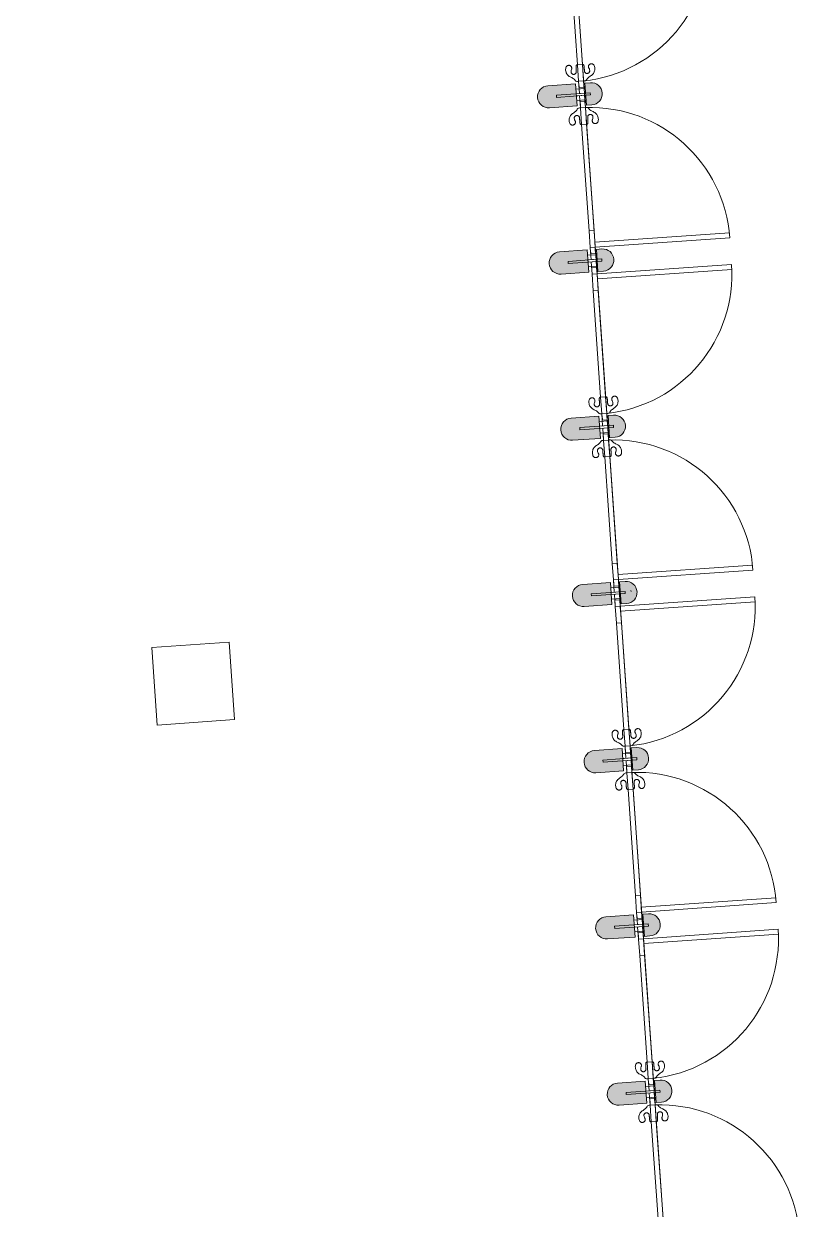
# Model space of a CAD drawing. Header units: millimetres. Extents: x 306 to 836129804, y -168137 to 818603917.
# Drawn here: x 833884021 to 833891017, y 817992983 to 818003655 of the extents above; entities that cross this region are included whole.
import ezdxf

# ---------------------------------------------------------------- set-up
doc = ezdxf.new("R2010")
doc.units = ezdxf.units.MM
doc.header["$LTSCALE"] = 3
for name, color, linetype, lineweight in [('A-214-M_CURT_WALL', 251, 'Continuous', 13), ('A-325-M_DOOR', 251, 'Continuous', 13), ('A-810-M_ROOMS', 251, 'Continuous', 13), ('S-280-M_COLUMN', 253, 'Continuous', 9), ('Z-060-M_DETAIL', 253, 'Continuous', 5), ('Z-060-M_LINE_MEDIUM', 253, 'Continuous', 9)]:
    doc.layers.add(name, color=color, linetype=linetype, lineweight=lineweight)
doc.layers.add('UAJ-00XREF', color=7, linetype='Continuous')

# ---------------------------------------------------------------- blocks, each defined once
blk = doc.blocks.new('DCW_01a - L_GF _LOBBY SINGLE DOOR_CERAMIC MULLION-40864559-0300')
at = {"layer": 'A-325-M_DOOR'}
for p, q in [((585.0044096649024, 1215.424153175298), (585.0044096649024, 0)), ((630.0044096649025, 1215.424153175298), (630.0044096649025, 0)), ((-480.0044096649016, -44.95000000000009), (-480.0044096649016, 0)), ((-480.0044096649016, 0), (480.0044096649023, 0)), ((480.0044096649023, 0), (-480.004409664903, 0)), ((-480.004409664903, 0), (-480.004409664903, -44.95000000000009)), ((480.0044096649023, 0), (480.0044096649023, -44.95000000000009)), ((480.0044096649023, -44.95000000000009), (480.0044096649023, 0)), ((630.0044096649025, 0), (585.0044096649024, 0)), ((-629.9736782806148, -8.662937034387142e-12), (-480.1022072486909, -8.662937034387142e-12)), ((-480.1022072486904, -44.94999999999682), (-629.9736782806148, -44.94999999999519)), ((480.0044096649023, -44.95000000000009), (-480.0044096649016, -44.95000000000009)), ((-480.004409664903, -44.95000000000009), (480.0044096649023, -44.95000000000009))]:
    blk.add_line(p, q, dxfattribs=at)
at = {"layer": 'A-325-M_DOOR', "lineweight": 9}
for p, q in [((-630.0044096649018, 0), (-740.0044096649001, 0)), ((-630.0044096649018, -44.95000000000353), (-630.0044096649018, 0)), ((630.0044096648917, 0), (480.0044096649023, 0)), ((630.0044096648917, -44.95000000000545), (630.0044096648917, 0)), ((740.0044096649019, 0), (630.0044096649019, 0)), ((630.0044096649019, 0), (630.0044096649019, -44.95000000000545)), ((-740.0044096649001, -44.95000000000353), (-630.0044096649018, -44.95000000000353)), ((-630.0044096649019, -1.63614455317429e-11), (-630.0044096649019, -44.95000000000009)), ((480.0044096649023, -44.95000000000545), (630.0044096648917, -44.95000000000545)), ((630.0044096649019, -44.95000000000545), (740.0044096649019, -44.95000000000545))]:
    blk.add_line(p, q, dxfattribs=at)
at = {"layer": 'A-325-M_DOOR', "flags": 128}
for points in [[(-491.5468942452447, 101.5319285868061), (-498.6613481804825, 105.6469384895833), (-506.5871967428294, 107.7760546422944), (-514.7275552262856, 108.9382849697167), (-522.9490059617685, 109.1688877522921), (-531.149462540516, 108.5553912437207), (-539.240652906362, 107.0878076816343), (-547.1510009429288, 104.8387217251245), (-554.7617783613533, 101.7255746204942), (-561.8815510805299, 97.61536824092966), (-568.4744106908743, 92.70180048976084), (-574.3959242992664, 86.99646318302317), (-579.6889895727121, 80.70146607221892), (-584.2868315111357, 73.88313692868621), (-588.5124466727739, 66.82367095316067), (-592.6537501816978, 59.71428711685471), (-596.9552807955546, 52.70221139079818), (-601.6927037027866, 45.97727237896092), (-606.9850972057474, 39.68197407852795), (-612.8850595548993, 33.95441498168547), (-619.386740620941, 28.91887985621813), (-625.7999365914523, 23.80070774760935), (-629.17640097541, 16.41552815156037), (-629.9018027001874, 8.226628973546369), (-629.9736782806148, -8.662937034387142e-12)], [(-541.8192629864083, 14.22465377049037), (-544.63940131081, 14.50264312641253), (-547.520192621185, 15.14453772654615), (-550.393310734596, 16.17642450464679), (-553.1810799126018, 17.60722513290688), (-555.802023486619, 19.42517025095316), (-558.1778387079771, 21.59651819221012), (-560.2406981888789, 24.0671171538438), (-561.9395395689882, 26.76678447659271), (-563.2441589489807, 29.61578597935721), (-564.1464447588986, 32.5321999885636), (-564.6587856461443, 35.43882786013773), (-564.8102999380889, 38.26857926561422), (-564.6261561429379, 41.09639510848432), (-564.0803230162097, 43.99692033626276), (-563.1444580321146, 46.90273317193651), (-561.807063838244, 49.73649716355744), (-560.0771964245056, 52.4163896111949), (-557.9859774156154, 54.86303000114727), (-555.5852753376064, 57.00682931883745), (-552.9435377128107, 58.79442173811493), (-550.1394512920956, 60.1929710584692), (-547.2546230769636, 61.19164854577771), (-544.366620712368, 61.8002712839887), (-541.5434649019764, 62.04571263009282)], [(-480.1022072486909, -8.662937034387142e-12), (-480.3015738567448, 2.890132062903028), (-481.0102711886824, 5.695470989414045), (-482.378806700011, 8.239155092963157), (-484.4340089555017, 10.27123756261019), (-486.9592399743128, 11.67694343245485), (-489.7207233393333, 12.55689118085006), (-492.570514873973, 13.07473218760837), (-495.4535590414301, 13.37856007671146), (-498.3449570624531, 13.59291987712768), (-501.2389240570574, 13.75976770820193), (-504.1349181463826, 13.89347998234548), (-507.0322344092559, 13.99691084426727), (-509.9302856236604, 14.07231072888428), (-512.8288400192484, 14.12480609193612), (-515.7277202621533, 14.15996384411491), (-518.6267490189769, 14.18335088539671), (-521.5257841495385, 14.19973158037358), (-524.4248143948344, 14.21088571905125), (-527.3238589147315, 14.21789942886837), (-530.2229314145943, 14.22182608869286), (-533.1220229279228, 14.2235829564822), (-536.0211185984907, 14.22405192855106), (-538.9202035700662, 14.22411490113938), (-541.8192629864083, 14.22465377049037)], [(-541.5434649019764, 62.04571263009282), (-533.8273506898424, 61.50912718653083), (-526.1049216513729, 59.49954700348886), (-518.3761753286543, 56.01697073975803)], [(-518.3761753286543, 56.01697073975803), (-515.5500428815213, 54.7959282313363), (-512.4820613932934, 53.88317347199877), (-509.2217366359658, 53.3362242702536), (-505.8351422439181, 53.2017480228227), (-502.4017222202281, 53.50990006288119), (-499.0088580526811, 54.26992447459697), (-495.7448469358462, 55.46800453023542), (-492.6914043962394, 57.06794812896744), (-489.9169898632337, 59.0146709622129), (-487.4720670973292, 61.2398056505963), (-485.3869185097915, 63.66834191191852), (-483.6720224109738, 66.22511778025951), (-482.2655235494132, 68.96368171246452), (-481.1505259952704, 71.96408391376193), (-480.3877160258786, 75.18075803850684), (-480.0280566810465, 78.55088422517096), (-480.1069257869817, 81.9972025370297), (-480.6393648109195, 85.4331408866566), (-481.6174665554389, 88.7696781086915), (-483.010559896202, 91.92287033030433), (-484.7682408285884, 94.82074249765398), (-486.8256535914634, 97.40839088902291), (-489.1099705738112, 99.65060605253124), (-491.5468942452447, 101.5319285868061)], [(-629.9736782806148, -44.94999999999519), (-629.9018027001874, -53.17662897355077), (-629.17640097541, -61.36552815156477), (-625.7999365914523, -68.75070774761375), (-619.386740620941, -73.86887985622253), (-612.8850595548993, -78.90441498169041), (-606.9850972057474, -84.63197407853235), (-601.6927037027871, -90.92727237896585), (-596.9552807955546, -97.65221139080312), (-592.6537501816978, -104.6642871168596), (-588.5124466727739, -111.7736709531651), (-584.2868315111357, -118.8331369286906), (-579.6889895727127, -125.6514660722233), (-574.395924299267, -131.9464631830281), (-568.4744106908748, -137.6518004897652), (-561.8815510805309, -142.565368240934), (-554.7617783613533, -146.6755746204986), (-547.1510009429294, -149.7887217251294), (-539.2406529063626, -152.0378076816392), (-531.1494625405165, -153.5053912437262), (-522.9490059617685, -154.1188877522965), (-514.7275552262862, -153.8882849697217), (-506.58719674283, -152.7260546422993), (-498.6613481804831, -150.5969384895882), (-491.5468942452453, -146.4819285868116)], [(-541.5434649019764, -106.9957126300978), (-544.3666207123686, -106.7502712839931), (-547.2546230769642, -106.1416485457821), (-550.139451292096, -105.1429710584741), (-552.9435377128107, -103.7444217381199), (-555.585275337607, -101.9568293188419), (-557.9859774156158, -99.81303000115221), (-560.0771964245062, -97.36638961119984), (-561.807063838244, -94.68649716356238), (-563.1444580321146, -91.85273317194145), (-564.0803230162097, -88.94692033626715), (-564.6261561429379, -86.04639510848871), (-564.8102999380883, -83.21857926561917), (-564.6587856461443, -80.38882786014267), (-564.1464447588986, -77.48219998856855), (-563.2441589489803, -74.56578597936215), (-561.9395395689882, -71.71678447659711), (-560.2406981888789, -69.01711715384874), (-558.1778387079765, -66.54651819221452), (-555.802023486619, -64.3751702509581), (-553.1810799126018, -62.55722513291182), (-550.3933107345954, -61.12642450465173), (-547.520192621185, -60.09453772655109), (-544.63940131081, -59.45264312641748), (-541.8192629864077, -59.17465377049585)], [(-541.8192629864077, -59.17465377049585), (-538.9202035700662, -59.17411490114378), (-536.0211185984913, -59.174051928556), (-533.1220229279222, -59.17358295648715), (-530.2229314145943, -59.17182608869781), (-527.3238589147315, -59.16789942887385), (-524.4248143948348, -59.16088571905566), (-521.5257841495379, -59.14973158037852), (-518.6267490189763, -59.13335088540111), (-515.7277202621533, -59.10996384411985), (-512.8288400192484, -59.07480609194106), (-509.9302856236604, -59.02231072888976), (-507.0322344092554, -58.94691084427221), (-504.1349181463821, -58.84347998235042), (-501.2389240570574, -58.70976770820742), (-498.3449570624531, -58.54291987713317), (-495.4535590414296, -58.32856007671695), (-492.570514873973, -58.02473218761385), (-489.7207233393333, -57.50689118085554), (-486.9592399743122, -56.62694343245979), (-484.4340089555017, -55.22123756261568), (-482.378806700011, -53.18915509296864), (-481.0102711886824, -50.64547098941953), (-480.3015738567448, -47.84013206290851), (-480.1022072486904, -44.94999999999682)], [(-518.3761753286543, -100.9669707397635), (-526.1049216513724, -104.4495470034938), (-533.8273506898419, -106.4591271865363), (-541.5434649019764, -106.9957126300978)], [(-491.5468942452453, -146.4819285868116), (-489.1099705738112, -144.6006060525362), (-486.825653591464, -142.3583908890284), (-484.7682408285889, -139.7707424976589), (-483.0105598962026, -136.8728703303098), (-481.6174665554394, -133.719678108697), (-480.63936481092, -130.3831408866621), (-480.1069257869822, -126.9472025370352), (-480.028056681047, -123.5008842251759), (-480.3877160258791, -120.1307580385118), (-481.1505259952709, -116.9140839137674), (-482.2655235494132, -113.91368171247), (-483.6720224109738, -111.1751177802645), (-485.3869185097915, -108.6183419119235), (-487.4720670973297, -106.1898056506012), (-489.9169898632337, -103.9646709622184), (-492.6914043962394, -102.0179481289729), (-495.7448469358462, -100.4180045302409), (-499.0088580526811, -99.21992447460245), (-502.4017222202281, -98.45990006288667), (-505.8351422439187, -98.15174802282819), (-509.2217366359658, -98.28622427025908), (-512.4820613932939, -98.83317347200371), (-515.5500428815213, -99.74592823134178), (-518.3761753286543, -100.9669707397635)]]:
    blk.add_lwpolyline(points, dxfattribs=at)
at = {"layer": 'A-325-M_DOOR'}
blk.add_arc((629.5679756959619, -44.9499588607396), 1260.374187598762, 89.98015999914772, 177.9561710884065, dxfattribs=at)
blk = doc.blocks.new('DCW_01a - L_GF _LOBBY SINGLE DOOR_CERAMIC MULLION-40864560-0300')
at = {"layer": 'A-325-M_DOOR', "lineweight": 9}
for p, q in [((-740.004409664905, 44.95000000000353), (-630.0044096649067, 44.95000000000353)), ((-630.0044096649067, 0), (-740.004409664905, 0)), ((-630.0044096649068, 1.63614455317429e-11), (-630.0044096649068, 44.95000000000009)), ((-630.0044096649067, 44.95000000000353), (-630.0044096649067, 0)), ((480.0044096649072, 44.95000000000545), (630.0044096648965, 44.95000000000545)), ((630.0044096648965, 0), (480.0044096649072, 0)), ((630.0044096648965, 44.95000000000545), (630.0044096648965, 0)), ((630.0044096649068, 44.95000000000545), (740.0044096649068, 44.95000000000545)), ((630.0044096649068, 0), (630.0044096649068, 44.95000000000545)), ((740.0044096649068, 0), (630.0044096649068, 0))]:
    blk.add_line(p, q, dxfattribs=at)
at = {"layer": 'A-325-M_DOOR'}
for p, q in [((-629.9736782806197, 44.94999999999519), (-480.1022072486953, 44.94999999999682)), ((-480.1022072486958, 8.662937034387142e-12), (-629.9736782806197, 8.662937034387142e-12)), ((480.0044096649072, 44.95000000000009), (-480.0044096649065, 44.95000000000009)), ((-480.0044096649065, 44.95000000000009), (-480.0044096649065, 0)), ((480.0044096649072, 44.95000000000009), (-480.0044096649079, 44.95000000000009)), ((-480.0044096649079, 44.95000000000009), (-480.0044096649079, 0)), ((-480.0044096649065, 0), (480.0044096649072, 0)), ((-480.0044096649079, 0), (480.0044096649072, 0)), ((480.0044096649072, 0), (480.0044096649072, 44.95000000000009)), ((480.0044096649072, 0), (480.0044096649072, 44.95000000000009)), ((630.0044096649074, 0), (585.0044096649073, 0)), ((585.0044096649073, -1215.424153175308), (585.0044096649073, 0)), ((630.0044096649074, -1215.424153175308), (630.0044096649074, 0))]:
    blk.add_line(p, q, dxfattribs=at)
at = {"layer": 'A-325-M_DOOR', "flags": 128}
for points in [[(-491.5468942452501, 146.4819285868116), (-498.6613481804879, 150.5969384895882), (-506.5871967428348, 152.7260546422993), (-514.7275552262911, 153.8882849697217), (-522.9490059617734, 154.1188877522965), (-531.1494625405214, 153.5053912437262), (-539.2406529063675, 152.0378076816392), (-547.1510009429343, 149.7887217251294), (-554.7617783613582, 146.6755746204986), (-561.8815510805358, 142.565368240934), (-568.4744106908797, 137.6518004897652), (-574.3959242992719, 131.9464631830281), (-579.6889895727174, 125.6514660722233), (-584.2868315111405, 118.8331369286906), (-588.5124466727788, 111.7736709531651), (-592.6537501817025, 104.6642871168596), (-596.9552807955595, 97.65221139080312), (-601.692703702792, 90.92727237896585), (-606.9850972057521, 84.63197407853235), (-612.8850595549042, 78.90441498169041), (-619.3867406209458, 73.86887985622253), (-625.799936591457, 68.75070774761375), (-629.1764009754149, 61.36552815156477), (-629.9018027001923, 53.17662897355077), (-629.9736782806197, 44.94999999999519)], [(-541.8192629864126, 59.17465377049585), (-544.6394013108148, 59.45264312641748), (-547.5201926211897, 60.09453772655109), (-550.3933107346003, 61.12642450465173), (-553.1810799126066, 62.55722513291182), (-555.8020234866237, 64.3751702509581), (-558.1778387079814, 66.54651819221452), (-560.2406981888838, 69.01711715384874), (-561.939539568993, 71.71678447659711), (-563.244158948985, 74.56578597936215), (-564.1464447589035, 77.48219998856855), (-564.6587856461492, 80.38882786014267), (-564.8102999380932, 83.21857926561917), (-564.6261561429427, 86.04639510848871), (-564.0803230162146, 88.94692033626715), (-563.1444580321195, 91.85273317194145), (-561.8070638382488, 94.68649716356238), (-560.077196424511, 97.36638961119984), (-557.9859774156207, 99.81303000115221), (-555.5852753376118, 101.9568293188419), (-552.9435377128156, 103.7444217381199), (-550.139451292101, 105.1429710584741), (-547.2546230769691, 106.1416485457821), (-544.3666207123734, 106.7502712839931), (-541.5434649019812, 106.9957126300978)], [(-541.5434649019812, 106.9957126300978), (-533.8273506898468, 106.4591271865363), (-526.1049216513773, 104.4495470034938), (-518.3761753286592, 100.9669707397635)], [(-518.3761753286592, 100.9669707397635), (-515.5500428815261, 99.74592823134178), (-512.4820613932987, 98.83317347200371), (-509.2217366359707, 98.28622427025908), (-505.8351422439235, 98.15174802282819), (-502.401722220233, 98.45990006288667), (-499.008858052686, 99.21992447460245), (-495.7448469358511, 100.4180045302409), (-492.6914043962443, 102.0179481289729), (-489.9169898632385, 103.9646709622184), (-487.4720670973346, 106.1898056506012), (-485.3869185097964, 108.6183419119235), (-483.6720224109787, 111.1751177802645), (-482.265523549418, 113.91368171247), (-481.1505259952758, 116.9140839137674), (-480.387716025884, 120.1307580385118), (-480.0280566810519, 123.5008842251759), (-480.1069257869871, 126.9472025370352), (-480.6393648109249, 130.3831408866621), (-481.6174665554443, 133.719678108697), (-483.0105598962074, 136.8728703303098), (-484.7682408285938, 139.7707424976589), (-486.8256535914689, 142.3583908890284), (-489.109970573816, 144.6006060525362), (-491.5468942452501, 146.4819285868116)], [(-629.9736782806197, 8.662937034387142e-12), (-629.9018027001923, -8.226628973546369), (-629.1764009754149, -16.41552815156037), (-625.799936591457, -23.80070774760935), (-619.3867406209458, -28.91887985621813), (-612.8850595549042, -33.95441498168547), (-606.9850972057521, -39.68197407852795), (-601.6927037027915, -45.97727237896092), (-596.9552807955595, -52.70221139079818), (-592.6537501817025, -59.71428711685471), (-588.5124466727788, -66.82367095316067), (-584.2868315111405, -73.88313692868621), (-579.688989572717, -80.70146607221892), (-574.3959242992713, -86.99646318302317), (-568.4744106908792, -92.70180048976084), (-561.8815510805348, -97.61536824092966), (-554.7617783613582, -101.7255746204942), (-547.1510009429337, -104.8387217251245), (-539.2406529063669, -107.0878076816343), (-531.1494625405209, -108.5553912437207), (-522.9490059617734, -109.1688877522921), (-514.7275552262905, -108.9382849697167), (-506.5871967428343, -107.7760546422944), (-498.6613481804874, -105.6469384895833), (-491.5468942452496, -101.5319285868061)], [(-480.1022072486953, 44.94999999999682), (-480.3015738567497, 47.84013206290851), (-481.0102711886873, 50.64547098941953), (-482.3788067000158, 53.18915509296864), (-484.4340089555066, 55.22123756261568), (-486.9592399743171, 56.62694343245979), (-489.7207233393382, 57.50689118085554), (-492.5705148739779, 58.02473218761385), (-495.4535590414345, 58.32856007671695), (-498.344957062458, 58.54291987713317), (-501.2389240570623, 58.70976770820742), (-504.134918146387, 58.84347998235042), (-507.0322344092602, 58.94691084427221), (-509.9302856236652, 59.02231072888976), (-512.8288400192533, 59.07480609194106), (-515.7277202621582, 59.10996384411985), (-518.6267490189812, 59.13335088540111), (-521.5257841495428, 59.14973158037852), (-524.4248143948397, 59.16088571905566), (-527.3238589147364, 59.16789942887385), (-530.2229314145992, 59.17182608869781), (-533.1220229279271, 59.17358295648715), (-536.0211185984962, 59.174051928556), (-538.9202035700711, 59.17411490114378), (-541.8192629864126, 59.17465377049585)], [(-541.8192629864132, -14.22465377049037), (-538.9202035700711, -14.22411490113938), (-536.0211185984956, -14.22405192855106), (-533.1220229279277, -14.2235829564822), (-530.2229314145992, -14.22182608869286), (-527.3238589147364, -14.21789942886837), (-524.4248143948391, -14.21088571905125), (-521.5257841495433, -14.19973158037358), (-518.6267490189817, -14.18335088539671), (-515.7277202621582, -14.15996384411491), (-512.8288400192533, -14.12480609193612), (-509.9302856236652, -14.07231072888428), (-507.0322344092608, -13.99691084426727), (-504.1349181463875, -13.89347998234548), (-501.2389240570623, -13.75976770820193), (-498.344957062458, -13.59291987712768), (-495.453559041435, -13.37856007671146), (-492.5705148739779, -13.07473218760837), (-489.7207233393382, -12.55689118085006), (-486.9592399743176, -11.67694343245485), (-484.4340089555066, -10.27123756261019), (-482.3788067000158, -8.239155092963157), (-481.0102711886873, -5.695470989414045), (-480.3015738567497, -2.890132062903028), (-480.1022072486958, 8.662937034387142e-12)], [(-541.5434649019812, -62.04571263009282), (-544.3666207123729, -61.8002712839887), (-547.2546230769685, -61.19164854577771), (-550.1394512921004, -60.1929710584692), (-552.9435377128156, -58.79442173811493), (-555.5852753376113, -57.00682931883745), (-557.9859774156201, -54.86303000114727), (-560.0771964245105, -52.4163896111949), (-561.8070638382488, -49.73649716355744), (-563.1444580321195, -46.90273317193651), (-564.0803230162146, -43.99692033626276), (-564.6261561429427, -41.09639510848432), (-564.8102999380936, -38.26857926561422), (-564.6587856461492, -35.43882786013773), (-564.1464447589035, -32.5321999885636), (-563.2441589489856, -29.61578597935721), (-561.939539568993, -26.76678447659271), (-560.2406981888838, -24.0671171538438), (-558.1778387079819, -21.59651819221012), (-555.8020234866237, -19.42517025095316), (-553.1810799126066, -17.60722513290688), (-550.3933107346008, -16.17642450464679), (-547.5201926211897, -15.14453772654615), (-544.6394013108148, -14.50264312641253), (-541.8192629864132, -14.22465377049037)], [(-518.3761753286592, -56.01697073975803), (-526.1049216513778, -59.49954700348886), (-533.8273506898473, -61.50912718653083), (-541.5434649019812, -62.04571263009282)], [(-491.5468942452496, -101.5319285868061), (-489.109970573816, -99.65060605253124), (-486.8256535914683, -97.40839088902291), (-484.7682408285932, -94.82074249765398), (-483.0105598962069, -91.92287033030433), (-481.6174665554437, -88.7696781086915), (-480.6393648109243, -85.4331408866566), (-480.1069257869866, -81.9972025370297), (-480.0280566810513, -78.55088422517096), (-480.3877160258834, -75.18075803850684), (-481.1505259952752, -71.96408391376193), (-482.265523549418, -68.96368171246452), (-483.6720224109787, -66.22511778025951), (-485.3869185097964, -63.66834191191852), (-487.472067097334, -61.2398056505963), (-489.9169898632385, -59.0146709622129), (-492.6914043962443, -57.06794812896744), (-495.7448469358511, -55.46800453023542), (-499.008858052686, -54.26992447459697), (-502.401722220233, -53.50990006288119), (-505.835142243923, -53.2017480228227), (-509.2217366359707, -53.3362242702536), (-512.4820613932982, -53.88317347199877), (-515.5500428815261, -54.7959282313363), (-518.3761753286592, -56.01697073975803)]]:
    blk.add_lwpolyline(points, dxfattribs=at)
at = {"layer": 'A-325-M_DOOR'}
blk.add_arc((629.5679756959668, 44.9499588607396), 1260.374187598771, 182.0438289115931, 270.019840000852, dxfattribs=at)
blk = doc.blocks.new('DCW_01a - L_GF _LOBBY SINGLE DOOR_CERAMIC MULLION-40864555-0300')
at = {"layer": 'A-325-M_DOOR'}
for p, q in [((585.0000000000013, 1215.415339455529), (585.0000000000013, 0)), ((630.0000000000014, 1215.415339455529), (630.0000000000014, 0)), ((-480.0000000000005, -44.95000000000009), (-480.0000000000005, 0)), ((-480.0000000000005, 0), (480.0000000000012, 0)), ((480.0000000000012, 0), (-480.0000000000019, 0)), ((-480.0000000000019, 0), (-480.0000000000019, -44.95000000000009)), ((480.0000000000012, 0), (480.0000000000012, -44.95000000000009)), ((480.0000000000012, -44.95000000000009), (480.0000000000012, 0)), ((630.0000000000014, 0), (585.0000000000013, 0)), ((-629.9692686157136, -8.662937034387142e-12), (-480.0977975837898, -8.662937034387142e-12)), ((-480.0977975837893, -44.94999999999682), (-629.9692686157136, -44.94999999999519)), ((480.0000000000012, -44.95000000000009), (-480.0000000000005, -44.95000000000009)), ((-480.0000000000019, -44.95000000000009), (480.0000000000012, -44.95000000000009))]:
    blk.add_line(p, q, dxfattribs=at)
at = {"layer": 'A-325-M_DOOR', "lineweight": 9}
for p, q in [((-630.0000000000007, 0), (-739.999999999999, 0)), ((-630.0000000000007, -44.95000000000353), (-630.0000000000007, 0)), ((629.9999999999906, 0), (480.0000000000012, 0)), ((629.9999999999906, -44.95000000000545), (629.9999999999906, 0)), ((740.0000000000008, 0), (630.0000000000008, 0)), ((630.0000000000008, 0), (630.0000000000008, -44.95000000000545)), ((-739.999999999999, -44.95000000000353), (-630.0000000000007, -44.95000000000353)), ((-630.0000000000008, -1.63614455317429e-11), (-630.0000000000008, -44.95000000000009)), ((480.0000000000012, -44.95000000000545), (629.9999999999906, -44.95000000000545)), ((630.0000000000008, -44.95000000000545), (740.0000000000008, -44.95000000000545))]:
    blk.add_line(p, q, dxfattribs=at)
at = {"layer": 'A-325-M_DOOR', "flags": 128}
for points in [[(-491.5424845803436, 101.5319285868061), (-498.6569385155814, 105.6469384895833), (-506.5827870779283, 107.7760546422944), (-514.7231455613845, 108.9382849697167), (-522.9445962968674, 109.1688877522921), (-531.1450528756149, 108.5553912437207), (-539.2362432414609, 107.0878076816343), (-547.1465912780277, 104.8387217251245), (-554.7573686964522, 101.7255746204942), (-561.8771414156288, 97.61536824092966), (-568.4700010259731, 92.70180048976084), (-574.3915146343653, 86.99646318302317), (-579.684579907811, 80.70146607221892), (-584.2824218462345, 73.88313692868621), (-588.5080370078728, 66.82367095316067), (-592.6493405167965, 59.71428711685471), (-596.9508711306535, 52.70221139079818), (-601.6882940378855, 45.97727237896092), (-606.9806875408461, 39.68197407852795), (-612.8806498899982, 33.95441498168547), (-619.3823309560398, 28.91887985621813), (-625.7955269265511, 23.80070774760935), (-629.1719913105089, 16.41552815156037), (-629.8973930352863, 8.226628973546369), (-629.9692686157136, -8.662937034387142e-12)], [(-541.8148533215071, 14.22465377049037), (-544.6349916459088, 14.50264312641253), (-547.5157829562837, 15.14453772654615), (-550.3889010696948, 16.17642450464679), (-553.1766702477006, 17.60722513290688), (-555.7976138217177, 19.42517025095316), (-558.1734290430759, 21.59651819221012), (-560.2362885239778, 24.0671171538438), (-561.935129904087, 26.76678447659271), (-563.2397492840796, 29.61578597935721), (-564.1420350939975, 32.5321999885636), (-564.6543759812432, 35.43882786013773), (-564.8058902731877, 38.26857926561422), (-564.6217464780368, 41.09639510848432), (-564.0759133513086, 43.99692033626276), (-563.1400483672135, 46.90273317193651), (-561.8026541733428, 49.73649716355744), (-560.0727867596045, 52.4163896111949), (-557.9815677507141, 54.86303000114727), (-555.5808656727053, 57.00682931883745), (-552.9391280479095, 58.79442173811493), (-550.1350416271944, 60.1929710584692), (-547.2502134120625, 61.19164854577771), (-544.3622110474669, 61.8002712839887), (-541.5390552370753, 62.04571263009282)], [(-480.0977975837898, -8.662937034387142e-12), (-480.2971641918436, 2.890132062903028), (-481.0058615237813, 5.695470989414045), (-482.3743970351098, 8.239155092963157), (-484.4295992906005, 10.27123756261019), (-486.9548303094116, 11.67694343245485), (-489.7163136744322, 12.55689118085006), (-492.5661052090718, 13.07473218760837), (-495.449149376529, 13.37856007671146), (-498.340547397552, 13.59291987712768), (-501.2345143921563, 13.75976770820193), (-504.1305084814815, 13.89347998234548), (-507.0278247443548, 13.99691084426727), (-509.9258759587592, 14.07231072888428), (-512.8244303543473, 14.12480609193612), (-515.7233105972522, 14.15996384411491), (-518.6223393540757, 14.18335088539671), (-521.5213744846374, 14.19973158037358), (-524.4204047299331, 14.21088571905125), (-527.3194492498304, 14.21789942886837), (-530.2185217496932, 14.22182608869286), (-533.1176132630217, 14.2235829564822), (-536.0167089335896, 14.22405192855106), (-538.9157939051651, 14.22411490113938), (-541.8148533215071, 14.22465377049037)], [(-541.5390552370753, 62.04571263009282), (-533.8229410249413, 61.50912718653083), (-526.1005119864718, 59.49954700348886), (-518.3717656637532, 56.01697073975803)], [(-518.3717656637532, 56.01697073975803), (-515.5456332166201, 54.7959282313363), (-512.4776517283922, 53.88317347199877), (-509.2173269710647, 53.3362242702536), (-505.830732579017, 53.2017480228227), (-502.397312555327, 53.50990006288119), (-499.00444838778, 54.26992447459697), (-495.7404372709451, 55.46800453023542), (-492.6869947313382, 57.06794812896744), (-489.9125801983325, 59.0146709622129), (-487.467657432428, 61.2398056505963), (-485.3825088448904, 63.66834191191852), (-483.6676127460727, 66.22511778025951), (-482.261113884512, 68.96368171246452), (-481.1461163303692, 71.96408391376193), (-480.3833063609775, 75.18075803850684), (-480.0236470161454, 78.55088422517096), (-480.1025161220806, 81.9972025370297), (-480.6349551460183, 85.4331408866566), (-481.6130568905377, 88.7696781086915), (-483.0061502313009, 91.92287033030433), (-484.7638311636872, 94.82074249765398), (-486.8212439265623, 97.40839088902291), (-489.10556090891, 99.65060605253124), (-491.5424845803436, 101.5319285868061)], [(-629.9692686157136, -44.94999999999519), (-629.8973930352863, -53.17662897355077), (-629.1719913105089, -61.36552815156477), (-625.7955269265511, -68.75070774761375), (-619.3823309560398, -73.86887985622253), (-612.8806498899982, -78.90441498169041), (-606.9806875408461, -84.63197407853235), (-601.688294037886, -90.92727237896585), (-596.9508711306535, -97.65221139080312), (-592.6493405167965, -104.6642871168596), (-588.5080370078728, -111.7736709531651), (-584.2824218462345, -118.8331369286906), (-579.6845799078114, -125.6514660722233), (-574.3915146343659, -131.9464631830281), (-568.4700010259737, -137.6518004897652), (-561.8771414156298, -142.565368240934), (-554.7573686964522, -146.6755746204986), (-547.1465912780283, -149.7887217251294), (-539.2362432414615, -152.0378076816392), (-531.1450528756154, -153.5053912437262), (-522.9445962968674, -154.1188877522965), (-514.7231455613851, -153.8882849697217), (-506.5827870779288, -152.7260546422993), (-498.6569385155819, -150.5969384895882), (-491.5424845803441, -146.4819285868116)], [(-541.5390552370753, -106.9957126300978), (-544.3622110474674, -106.7502712839931), (-547.2502134120631, -106.1416485457821), (-550.1350416271949, -105.1429710584741), (-552.9391280479095, -103.7444217381199), (-555.5808656727058, -101.9568293188419), (-557.9815677507147, -99.81303000115221), (-560.072786759605, -97.36638961119984), (-561.8026541733428, -94.68649716356238), (-563.1400483672135, -91.85273317194145), (-564.0759133513086, -88.94692033626715), (-564.6217464780368, -86.04639510848871), (-564.8058902731872, -83.21857926561917), (-564.6543759812432, -80.38882786014267), (-564.1420350939975, -77.48219998856855), (-563.239749284079, -74.56578597936215), (-561.935129904087, -71.71678447659711), (-560.2362885239778, -69.01711715384874), (-558.1734290430754, -66.54651819221452), (-555.7976138217177, -64.3751702509581), (-553.1766702477006, -62.55722513291182), (-550.3889010696943, -61.12642450465173), (-547.5157829562837, -60.09453772655109), (-544.6349916459088, -59.45264312641748), (-541.8148533215066, -59.17465377049585)], [(-541.8148533215066, -59.17465377049585), (-538.9157939051651, -59.17411490114378), (-536.0167089335902, -59.174051928556), (-533.1176132630211, -59.17358295648715), (-530.2185217496932, -59.17182608869781), (-527.3194492498304, -59.16789942887385), (-524.4204047299337, -59.16088571905566), (-521.5213744846368, -59.14973158037852), (-518.6223393540752, -59.13335088540111), (-515.7233105972522, -59.10996384411985), (-512.8244303543473, -59.07480609194106), (-509.9258759587592, -59.02231072888976), (-507.0278247443542, -58.94691084427221), (-504.1305084814809, -58.84347998235042), (-501.2345143921563, -58.70976770820742), (-498.340547397552, -58.54291987713317), (-495.4491493765285, -58.32856007671695), (-492.5661052090718, -58.02473218761385), (-489.7163136744322, -57.50689118085554), (-486.9548303094111, -56.62694343245979), (-484.4295992906005, -55.22123756261568), (-482.3743970351098, -53.18915509296864), (-481.0058615237813, -50.64547098941953), (-480.2971641918436, -47.84013206290851), (-480.0977975837893, -44.94999999999682)], [(-518.3717656637532, -100.9669707397635), (-526.1005119864712, -104.4495470034938), (-533.8229410249407, -106.4591271865363), (-541.5390552370753, -106.9957126300978)], [(-491.5424845803441, -146.4819285868116), (-489.10556090891, -144.6006060525362), (-486.8212439265629, -142.3583908890284), (-484.7638311636878, -139.7707424976589), (-483.0061502313014, -136.8728703303098), (-481.6130568905382, -133.719678108697), (-480.6349551460189, -130.3831408866621), (-480.1025161220811, -126.9472025370352), (-480.0236470161459, -123.5008842251759), (-480.383306360978, -120.1307580385118), (-481.1461163303698, -116.9140839137674), (-482.261113884512, -113.91368171247), (-483.6676127460727, -111.1751177802645), (-485.3825088448904, -108.6183419119235), (-487.4676574324286, -106.1898056506012), (-489.9125801983325, -103.9646709622184), (-492.6869947313382, -102.0179481289729), (-495.7404372709451, -100.4180045302409), (-499.00444838778, -99.21992447460245), (-502.397312555327, -98.45990006288667), (-505.8307325790175, -98.15174802282819), (-509.2173269710647, -98.28622427025908), (-512.4776517283927, -98.83317347200371), (-515.5456332166201, -99.74592823134178), (-518.3717656637532, -100.9669707397635)]]:
    blk.add_lwpolyline(points, dxfattribs=at)
at = {"layer": 'A-325-M_DOOR'}
blk.add_arc((629.5635660310608, -44.9499588607396), 1260.365373879521, 89.98015986040683, 177.9561567898713, dxfattribs=at)
blk = doc.blocks.new('DCW_01a - L_GF _LOBBY SINGLE DOOR_CERAMIC MULLION-40864556-0300')
at = {"layer": 'A-325-M_DOOR', "lineweight": 9}
for p, q in [((-739.999999999999, 44.95000000000353), (-630.0000000000007, 44.95000000000353)), ((-630.0000000000007, 0), (-739.999999999999, 0)), ((-630.0000000000008, 1.63614455317429e-11), (-630.0000000000008, 44.95000000000009)), ((-630.0000000000007, 44.95000000000353), (-630.0000000000007, 0)), ((480.0000000000012, 44.95000000000545), (629.9999999999906, 44.95000000000545)), ((629.9999999999906, 0), (480.0000000000012, 0)), ((629.9999999999906, 44.95000000000545), (629.9999999999906, 0)), ((630.0000000000008, 44.95000000000545), (740.0000000000008, 44.95000000000545)), ((630.0000000000008, 0), (630.0000000000008, 44.95000000000545)), ((740.0000000000008, 0), (630.0000000000008, 0))]:
    blk.add_line(p, q, dxfattribs=at)
at = {"layer": 'A-325-M_DOOR'}
for p, q in [((-629.9692686157136, 44.94999999999519), (-480.0977975837893, 44.94999999999682)), ((-480.0977975837898, 8.662937034387142e-12), (-629.9692686157136, 8.662937034387142e-12)), ((480.0000000000012, 44.95000000000009), (-480.0000000000005, 44.95000000000009)), ((-480.0000000000005, 44.95000000000009), (-480.0000000000005, 0)), ((480.0000000000012, 44.95000000000009), (-480.0000000000019, 44.95000000000009)), ((-480.0000000000019, 44.95000000000009), (-480.0000000000019, 0)), ((-480.0000000000005, 0), (480.0000000000012, 0)), ((-480.0000000000019, 0), (480.0000000000012, 0)), ((480.0000000000012, 0), (480.0000000000012, 44.95000000000009)), ((480.0000000000012, 0), (480.0000000000012, 44.95000000000009)), ((630.0000000000014, 0), (585.0000000000013, 0)), ((585.0000000000013, -1215.415339455529), (585.0000000000013, 0)), ((630.0000000000014, -1215.415339455529), (630.0000000000014, 0))]:
    blk.add_line(p, q, dxfattribs=at)
at = {"layer": 'A-325-M_DOOR', "flags": 128}
for points in [[(-491.5424845803441, 146.4819285868116), (-498.6569385155819, 150.5969384895882), (-506.5827870779288, 152.7260546422993), (-514.7231455613851, 153.8882849697217), (-522.9445962968674, 154.1188877522965), (-531.1450528756154, 153.5053912437262), (-539.2362432414615, 152.0378076816392), (-547.1465912780283, 149.7887217251294), (-554.7573686964522, 146.6755746204986), (-561.8771414156298, 142.565368240934), (-568.4700010259737, 137.6518004897652), (-574.3915146343659, 131.9464631830281), (-579.6845799078114, 125.6514660722233), (-584.2824218462345, 118.8331369286906), (-588.5080370078728, 111.7736709531651), (-592.6493405167965, 104.6642871168596), (-596.9508711306535, 97.65221139080312), (-601.688294037886, 90.92727237896585), (-606.9806875408461, 84.63197407853235), (-612.8806498899982, 78.90441498169041), (-619.3823309560398, 73.86887985622253), (-625.7955269265511, 68.75070774761375), (-629.1719913105089, 61.36552815156477), (-629.8973930352863, 53.17662897355077), (-629.9692686157136, 44.94999999999519)], [(-541.8148533215066, 59.17465377049585), (-544.6349916459088, 59.45264312641748), (-547.5157829562837, 60.09453772655109), (-550.3889010696943, 61.12642450465173), (-553.1766702477006, 62.55722513291182), (-555.7976138217177, 64.3751702509581), (-558.1734290430754, 66.54651819221452), (-560.2362885239778, 69.01711715384874), (-561.935129904087, 71.71678447659711), (-563.239749284079, 74.56578597936215), (-564.1420350939975, 77.48219998856855), (-564.6543759812432, 80.38882786014267), (-564.8058902731872, 83.21857926561917), (-564.6217464780368, 86.04639510848871), (-564.0759133513086, 88.94692033626715), (-563.1400483672135, 91.85273317194145), (-561.8026541733428, 94.68649716356238), (-560.072786759605, 97.36638961119984), (-557.9815677507147, 99.81303000115221), (-555.5808656727058, 101.9568293188419), (-552.9391280479095, 103.7444217381199), (-550.1350416271949, 105.1429710584741), (-547.2502134120631, 106.1416485457821), (-544.3622110474674, 106.7502712839931), (-541.5390552370753, 106.9957126300978)], [(-541.5390552370753, 106.9957126300978), (-533.8229410249407, 106.4591271865363), (-526.1005119864712, 104.4495470034938), (-518.3717656637532, 100.9669707397635)], [(-518.3717656637532, 100.9669707397635), (-515.5456332166201, 99.74592823134178), (-512.4776517283927, 98.83317347200371), (-509.2173269710647, 98.28622427025908), (-505.8307325790175, 98.15174802282819), (-502.397312555327, 98.45990006288667), (-499.00444838778, 99.21992447460245), (-495.7404372709451, 100.4180045302409), (-492.6869947313382, 102.0179481289729), (-489.9125801983325, 103.9646709622184), (-487.4676574324286, 106.1898056506012), (-485.3825088448904, 108.6183419119235), (-483.6676127460727, 111.1751177802645), (-482.261113884512, 113.91368171247), (-481.1461163303698, 116.9140839137674), (-480.383306360978, 120.1307580385118), (-480.0236470161459, 123.5008842251759), (-480.1025161220811, 126.9472025370352), (-480.6349551460189, 130.3831408866621), (-481.6130568905382, 133.719678108697), (-483.0061502313014, 136.8728703303098), (-484.7638311636878, 139.7707424976589), (-486.8212439265629, 142.3583908890284), (-489.10556090891, 144.6006060525362), (-491.5424845803441, 146.4819285868116)], [(-629.9692686157136, 8.662937034387142e-12), (-629.8973930352863, -8.226628973546369), (-629.1719913105089, -16.41552815156037), (-625.7955269265511, -23.80070774760935), (-619.3823309560398, -28.91887985621813), (-612.8806498899982, -33.95441498168547), (-606.9806875408461, -39.68197407852795), (-601.6882940378855, -45.97727237896092), (-596.9508711306535, -52.70221139079818), (-592.6493405167965, -59.71428711685471), (-588.5080370078728, -66.82367095316067), (-584.2824218462345, -73.88313692868621), (-579.684579907811, -80.70146607221892), (-574.3915146343653, -86.99646318302317), (-568.4700010259731, -92.70180048976084), (-561.8771414156288, -97.61536824092966), (-554.7573686964522, -101.7255746204942), (-547.1465912780277, -104.8387217251245), (-539.2362432414609, -107.0878076816343), (-531.1450528756149, -108.5553912437207), (-522.9445962968674, -109.1688877522921), (-514.7231455613845, -108.9382849697167), (-506.5827870779283, -107.7760546422944), (-498.6569385155814, -105.6469384895833), (-491.5424845803436, -101.5319285868061)], [(-480.0977975837893, 44.94999999999682), (-480.2971641918436, 47.84013206290851), (-481.0058615237813, 50.64547098941953), (-482.3743970351098, 53.18915509296864), (-484.4295992906005, 55.22123756261568), (-486.9548303094111, 56.62694343245979), (-489.7163136744322, 57.50689118085554), (-492.5661052090718, 58.02473218761385), (-495.4491493765285, 58.32856007671695), (-498.340547397552, 58.54291987713317), (-501.2345143921563, 58.70976770820742), (-504.1305084814809, 58.84347998235042), (-507.0278247443542, 58.94691084427221), (-509.9258759587592, 59.02231072888976), (-512.8244303543473, 59.07480609194106), (-515.7233105972522, 59.10996384411985), (-518.6223393540752, 59.13335088540111), (-521.5213744846368, 59.14973158037852), (-524.4204047299337, 59.16088571905566), (-527.3194492498304, 59.16789942887385), (-530.2185217496932, 59.17182608869781), (-533.1176132630211, 59.17358295648715), (-536.0167089335902, 59.174051928556), (-538.9157939051651, 59.17411490114378), (-541.8148533215066, 59.17465377049585)], [(-541.8148533215071, -14.22465377049037), (-538.9157939051651, -14.22411490113938), (-536.0167089335896, -14.22405192855106), (-533.1176132630217, -14.2235829564822), (-530.2185217496932, -14.22182608869286), (-527.3194492498304, -14.21789942886837), (-524.4204047299331, -14.21088571905125), (-521.5213744846374, -14.19973158037358), (-518.6223393540757, -14.18335088539671), (-515.7233105972522, -14.15996384411491), (-512.8244303543473, -14.12480609193612), (-509.9258759587592, -14.07231072888428), (-507.0278247443548, -13.99691084426727), (-504.1305084814815, -13.89347998234548), (-501.2345143921563, -13.75976770820193), (-498.340547397552, -13.59291987712768), (-495.449149376529, -13.37856007671146), (-492.5661052090718, -13.07473218760837), (-489.7163136744322, -12.55689118085006), (-486.9548303094116, -11.67694343245485), (-484.4295992906005, -10.27123756261019), (-482.3743970351098, -8.239155092963157), (-481.0058615237813, -5.695470989414045), (-480.2971641918436, -2.890132062903028), (-480.0977975837898, 8.662937034387142e-12)], [(-541.5390552370753, -62.04571263009282), (-544.3622110474669, -61.8002712839887), (-547.2502134120625, -61.19164854577771), (-550.1350416271944, -60.1929710584692), (-552.9391280479095, -58.79442173811493), (-555.5808656727053, -57.00682931883745), (-557.9815677507141, -54.86303000114727), (-560.0727867596045, -52.4163896111949), (-561.8026541733428, -49.73649716355744), (-563.1400483672135, -46.90273317193651), (-564.0759133513086, -43.99692033626276), (-564.6217464780368, -41.09639510848432), (-564.8058902731877, -38.26857926561422), (-564.6543759812432, -35.43882786013773), (-564.1420350939975, -32.5321999885636), (-563.2397492840796, -29.61578597935721), (-561.935129904087, -26.76678447659271), (-560.2362885239778, -24.0671171538438), (-558.1734290430759, -21.59651819221012), (-555.7976138217177, -19.42517025095316), (-553.1766702477006, -17.60722513290688), (-550.3889010696948, -16.17642450464679), (-547.5157829562837, -15.14453772654615), (-544.6349916459088, -14.50264312641253), (-541.8148533215071, -14.22465377049037)], [(-518.3717656637532, -56.01697073975803), (-526.1005119864718, -59.49954700348886), (-533.8229410249413, -61.50912718653083), (-541.5390552370753, -62.04571263009282)], [(-491.5424845803436, -101.5319285868061), (-489.10556090891, -99.65060605253124), (-486.8212439265623, -97.40839088902291), (-484.7638311636872, -94.82074249765398), (-483.0061502313009, -91.92287033030433), (-481.6130568905377, -88.7696781086915), (-480.6349551460183, -85.4331408866566), (-480.1025161220806, -81.9972025370297), (-480.0236470161454, -78.55088422517096), (-480.3833063609775, -75.18075803850684), (-481.1461163303692, -71.96408391376193), (-482.261113884512, -68.96368171246452), (-483.6676127460727, -66.22511778025951), (-485.3825088448904, -63.66834191191852), (-487.467657432428, -61.2398056505963), (-489.9125801983325, -59.0146709622129), (-492.6869947313382, -57.06794812896744), (-495.7404372709451, -55.46800453023542), (-499.00444838778, -54.26992447459697), (-502.397312555327, -53.50990006288119), (-505.830732579017, -53.2017480228227), (-509.2173269710647, -53.3362242702536), (-512.4776517283922, -53.88317347199877), (-515.5456332166201, -54.7959282313363), (-518.3717656637532, -56.01697073975803)]]:
    blk.add_lwpolyline(points, dxfattribs=at)
at = {"layer": 'A-325-M_DOOR'}
blk.add_arc((629.5635660310608, 44.9499588607396), 1260.365373879521, 182.0438432101284, 270.0198401395928, dxfattribs=at)
blk = doc.blocks.new('Circular Mullion - ARC_CW_CERAMIC MULLION-30650210-0300')
at = {"layer": 'Z-060-M_LINE_MEDIUM', "lineweight": 18}
h = blk.add_hatch(color=256, dxfattribs=at)
h.paths.add_polyline_path([(6.930349627509713e-11, 160.0001288222728), (27.62534705140006, 155.8705539054722), (50.00000000007526, 146.6026692006838), (76.053818580374, 123.7474907206025), (86.60254037847494, 110.0001288223014), (96.5925826289706, 85.88203333250486), (100.0000000000812, 46.22018912939889), (100.0000000000812, 10.0001288222029), (-99.99999999994262, 10.0001288222029), (-99.99999999994262, 60.00012882226083), (-93.26508591872884, 93.91532101883732), (-86.60254037842297, 110.0001288221975), (-70.71067811858798, 130.7108069409181), (-49.99999999993666, 146.6026692007185), (-17.30802505658817, 157.7214840952532), (-9.999999999963075, 158.6836038463923)], flags=0)
h.paths.add_polyline_path([(-17.42937404491909, -73.49987121654476), (100.0000000000812, -73.49987121654476), (100.0000000000812, -323.4998116814927), (93.20229713902005, -357.566589401928), (86.6025403785096, -373.4998116814987), (70.71067811872659, -394.2104898001673), (44.63327725535096, -412.3253214062901), (20.66588698905725, -420.7790960445724), (6.930349627509713e-11, -423.4998116814873), (-25.88190451003611, -420.092394310446), (-50.00000000000596, -410.102352059933), (-75.64606173225421, -387.7785726501263), (-86.60254037837099, -373.4998116814987), (-96.592582628832, -349.381716191754), (-99.9999999999253, -323.4998116814927), (-99.99999999994262, -73.49987121654476), (-45.51229512630749, -73.49987121654476)], flags=0)
at = {"layer": 'Z-060-M_DETAIL', "lineweight": 18}
for p, q in [((-99.9999999999991, 60.00012882228518), (-99.999999999999, 10.00012882222638)), ((-99.999999999999, 10.00012882222638), (100.0000000000011, 10.00012882222702)), ((100.0000000000011, 10.00012882222702), (100.000000000001, 60.00012882228619)), ((100.0000000000007, -73.49987121653935), (-99.99999999999937, -73.49987121653999)), ((-99.99999999999937, -73.49987121653999), (-99.99999999999898, -323.4998116814805)), ((100.0000000000011, -323.4998116814814), (100.0000000000007, -73.49987121653935))]:
    blk.add_line(p, q, dxfattribs=at)
for centre, start, end in [((9.644285370313811e-13, 60.00012882228535), 4.389165460419653e-13, 180), ((1.049027531507818e-12, -323.499811681481), 180, 359.9999999999993)]:
    blk.add_arc(centre, 100.0000000000001, start, end, dxfattribs=at)
at = {"layer": 'Z-060-M_LINE_MEDIUM'}
for p, q in [((-62.9999999999993, 0.0001288222264391472), (-99.99999999999898, 0.0001288222263751799)), ((-62.99999999999923, -43.99999997875487), (-62.9999999999993, 0.0001288222264380412)), ((-51.70955868577837, 10.00012882222653), (-51.70955868577823, -73.49987121653984)), ((-9.99999999999969, 52.50012878340168), (-9.99999999999969, -252.4999025251603)), ((10.00000000000098, 52.5001287834017), (-9.99999999999969, 52.50012878340168)), ((10.00000000000098, -252.4999025251603), (10.00000000000098, 52.50012878340168)), ((51.70955868577257, 10.00012882222687), (51.70955868577271, -73.4998712165395)), ((62.9999999999993, 0.0001288222264391472), (100.0000000000011, 0.0001288222263751799)), ((62.99999999999923, -43.99999997875487), (62.9999999999993, 0.0001288222264380412)), ((-62.99999999999923, -43.99999997875487), (-99.9999999999989, -43.99999997875493)), ((62.99999999999923, -43.99999997875487), (100.0000000000012, -43.99999997875493)), ((-9.99999999999969, -252.4999025251603), (10.00000000000098, -252.4999025251603))]:
    blk.add_line(p, q, dxfattribs=at)
blk = doc.blocks.new('Circular Mullion - CERAMIC_MULLIONS-V52-0300')
at = {"layer": 'A-214-M_CURT_WALL', "lineweight": 9}
for p, q in [((-9.999999999999453, 10.00012882223014), (-9.999999999999318, -73.49987121653969)), ((9.999999999999453, 10.00012882223014), (9.999999999999318, -73.49987121653969))]:
    blk.add_line(p, q, dxfattribs=at)
blk = doc.blocks.new('Circular Mullion - CERAMIC_MULLIONS-V53-0300')
at = {"layer": 'A-214-M_CURT_WALL', "lineweight": 9}
for p, q in [((-9.999999999999453, 10.00012882223014), (-9.999999999999318, -73.49987121653969)), ((9.999999999999453, 10.00012882223014), (9.999999999999318, -73.49987121653969))]:
    blk.add_line(p, q, dxfattribs=at)
blk = doc.blocks.new('Circular Mullion - CERAMIC_MULLIONS-V54-0300')
at = {"layer": 'Z-060-M_DETAIL'}
h = blk.add_hatch(dxfattribs=at)
h.set_pattern_fill('FP_27', color=256, style=0, pattern_type=2)
h.set_pattern_definition([(40.001, (-71551.303, -90737.98599999999), (1413.194390208404, -378.6379656248121), [152.4, -1676.4]), (95.00099999999999, (-71551.303, -90737.98599999999), (-1456.26522035187, -543.0976736347895), [121.92, -1341.12]), (349.549, (-71561.93, -90616.53), (889.3416091385086, -1597.992801986582), [129.52, -1424.721]), (43.817, (-71144.90299999999, -90737.981), (2152.89117884148, -425.6198905767216), [228.6, -2514.599999999999]), (353.365, (-71172.933, -90557.26199999999), (1490.581070387251, -2302.892542689128), [194.28, -2137.081]), (98.817, (-71144.90299999999, -90737.981), (-2461.71853262027, 1210.408603316625), [182.88, -2011.68]), (69.001, (-71246.505, -90534.78199999999), (1419.574992020522, 353.9660090445607), [152.4, -1676.4]), (124.001, (-71246.505, -90534.78199999999), (-1010.379283629889, -1181.015316719285), [121.92, -1341.12]), (18.549, (-71314.683, -90433.707), (1552.557981219097, -966.4746286886605), [129.52, -1424.721]), (52.501, (-71551.303, -90737.98599999999), (-151.2196967581064, 659.7837157314406), [67.05599999999998, -1257.808, 67.05599999999998, -2640.584]), (52.501, (-71551.303, -90737.98599999999), (-151.2196967581064, 659.7837157314406), [-1391.92, -1294.384, 67.05599999999998, -1279.144]), (82.50100000000002, (-71551.303, -90737.98599999999), (-635.7946094367029, 723.7610752473709), [67.056, -709.168, 67.056, -1740.408]), (82.50100000000002, (-71551.303, -90737.98599999999), (-635.7946094367029, 723.7610752473709), [-843.28, -1227.328, 67.056, -446.024]), (122.501, (-71551.297, -91191.12199999999), (-963.7365984707277, 499.9460303803515), [67.056, -440.944, 67.056, -3621.024]), (122.501, (-71551.297, -91191.12199999999), (-963.7365984707277, 499.9460303803515), [-575.056, -1517.904, 67.056, -2036.064]), (132.501, (-71551.29400000001, -91394.32199999999), (-1198.252163876058, -99.37782595400802), [67.056, -593.344, 67.056, -2479.04]), (132.501, (-71551.29400000001, -91394.32199999999), (-1198.252163876058, -99.37782595400802), [-727.456, -985.52, 67.056, -1426.464])])
h.paths.add_polyline_path([(-9.999999999980401, -44.94675374413973), (-10.00000000003238, 9.998755406472084), (10.00000000003238, 9.999005118438891), (9.999999956405828, -44.9465040321556), (-5.722371404843261, -44.94670033538301)], flags=0)
h.paths.add_polyline_path([(-9.999997063504635, -73.49987121640616), (-9.999999999980401, -44.94675374413973), (9.999645953904292, -45.14351102887099), (9.999999996931047, -73.499621504474)], flags=0)
at = {"layer": 'A-214-M_CURT_WALL', "lineweight": 9}
for p, q in [((-9.999999999999453, 10.00012882223014), (-9.999999999999318, -73.49987121653969)), ((9.999999999999453, 10.00012882223014), (9.999999999999318, -73.49987121653969))]:
    blk.add_line(p, q, dxfattribs=at)
blk = doc.blocks.new('Circular Mullion - CERAMIC_MULLIONS-V55-0300')
at = {"layer": 'Z-060-M_DETAIL'}
h = blk.add_hatch(dxfattribs=at)
h.set_pattern_fill('FP_28', color=256, style=0, pattern_type=2)
h.set_pattern_definition([(40.001, (-73051.303, -90737.98599999999), (1413.194390208404, -378.6379656248121), [152.4, -1676.4]), (95.00099999999999, (-73051.303, -90737.98599999999), (-1456.26522035187, -543.0976736347895), [121.92, -1341.12]), (349.549, (-73061.93, -90616.53), (889.3416091385086, -1597.992801986582), [129.52, -1424.721]), (43.817, (-72644.90299999999, -90737.981), (2152.89117884148, -425.6198905767216), [228.6, -2514.599999999999]), (353.365, (-72672.933, -90557.26199999999), (1490.581070387251, -2302.892542689128), [194.28, -2137.081]), (98.817, (-72644.90299999999, -90737.981), (-2461.71853262027, 1210.408603316625), [182.88, -2011.68]), (69.001, (-72746.505, -90534.78199999999), (1419.574992020522, 353.9660090445607), [152.4, -1676.4]), (124.001, (-72746.505, -90534.78199999999), (-1010.379283629889, -1181.015316719285), [121.92, -1341.12]), (18.549, (-72814.683, -90433.707), (1552.557981219097, -966.4746286886605), [129.52, -1424.721]), (52.501, (-73051.303, -90737.98599999999), (-151.2196967581064, 659.7837157314406), [67.05599999999998, -1257.808, 67.05599999999998, -2640.584]), (52.501, (-73051.303, -90737.98599999999), (-151.2196967581064, 659.7837157314406), [-1391.92, -1294.384, 67.05599999999998, -1279.144]), (82.50100000000002, (-73051.303, -90737.98599999999), (-635.7946094367029, 723.7610752473709), [67.056, -709.168, 67.056, -1740.408]), (82.50100000000002, (-73051.303, -90737.98599999999), (-635.7946094367029, 723.7610752473709), [-843.28, -1227.328, 67.056, -446.024]), (122.501, (-73051.297, -91191.12199999999), (-963.7365984707277, 499.9460303803515), [67.056, -440.944, 67.056, -3621.024]), (122.501, (-73051.297, -91191.12199999999), (-963.7365984707277, 499.9460303803515), [-575.056, -1517.904, 67.056, -2036.064]), (132.501, (-73051.29400000001, -91394.32199999999), (-1198.252163876058, -99.37782595400802), [67.056, -593.344, 67.056, -2479.04]), (132.501, (-73051.29400000001, -91394.32199999999), (-1198.252163876058, -99.37782595400802), [-727.456, -985.52, 67.056, -1426.464])])
h.paths.add_polyline_path([(-9.999991739038297, -73.49987121645813), (-10.00000000010168, 10.00012882230685), (10.00000000003238, 10.00012882228953), (10.00000000003238, -73.49987121645813), (5.082872356045891, -73.49987121645813)], flags=0)
at = {"layer": 'A-214-M_CURT_WALL', "lineweight": 9}
for p, q in [((-9.999999999999453, 10.00012882223014), (-9.999999999999318, -73.49987121653969)), ((9.999999999999453, 10.00012882223014), (9.999999999999318, -73.49987121653969))]:
    blk.add_line(p, q, dxfattribs=at)
blk = doc.blocks.new('Circular Mullion - CERAMIC_MULLIONS-V56-0300')
at = {"layer": 'A-214-M_CURT_WALL', "lineweight": 9}
for p, q in [((-9.999999999999453, 10.00012882223014), (-9.999999999999318, -73.49987121653969)), ((9.999999999999453, 10.00012882223014), (9.999999999999318, -73.49987121653969))]:
    blk.add_line(p, q, dxfattribs=at)
blk = doc.blocks.new('Circular Mullion - CERAMIC_MULLIONS-V57-0300')
at = {"layer": 'Z-060-M_DETAIL'}
h = blk.add_hatch(dxfattribs=at)
h.set_pattern_fill('FP_29', color=256, style=0, pattern_type=2)
h.set_pattern_definition([(40.001, (-76051.303, -90737.98599999999), (1413.194390208404, -378.6379656248121), [152.4, -1676.4]), (95.00099999999999, (-76051.303, -90737.98599999999), (-1456.26522035187, -543.0976736347895), [121.92, -1341.12]), (349.549, (-76061.93, -90616.53), (889.3416091385086, -1597.992801986582), [129.52, -1424.721]), (43.817, (-75644.90299999999, -90737.981), (2152.89117884148, -425.6198905767216), [228.6, -2514.599999999999]), (353.365, (-75672.933, -90557.26199999999), (1490.581070387251, -2302.892542689128), [194.28, -2137.081]), (98.817, (-75644.90299999999, -90737.981), (-2461.71853262027, 1210.408603316625), [182.88, -2011.68]), (69.001, (-75746.505, -90534.78199999999), (1419.574992020522, 353.9660090445607), [152.4, -1676.4]), (124.001, (-75746.505, -90534.78199999999), (-1010.379283629889, -1181.015316719285), [121.92, -1341.12]), (18.549, (-75814.683, -90433.707), (1552.557981219097, -966.4746286886605), [129.52, -1424.721]), (52.501, (-76051.303, -90737.98599999999), (-151.2196967581064, 659.7837157314406), [67.05599999999998, -1257.808, 67.05599999999998, -2640.584]), (52.501, (-76051.303, -90737.98599999999), (-151.2196967581064, 659.7837157314406), [-1391.92, -1294.384, 67.05599999999998, -1279.144]), (82.50100000000002, (-76051.303, -90737.98599999999), (-635.7946094367029, 723.7610752473709), [67.056, -709.168, 67.056, -1740.408]), (82.50100000000002, (-76051.303, -90737.98599999999), (-635.7946094367029, 723.7610752473709), [-843.28, -1227.328, 67.056, -446.024]), (122.501, (-76051.297, -91191.12199999999), (-963.7365984707277, 499.9460303803515), [67.056, -440.944, 67.056, -3621.024]), (122.501, (-76051.297, -91191.12199999999), (-963.7365984707277, 499.9460303803515), [-575.056, -1517.904, 67.056, -2036.064]), (132.501, (-76051.29400000001, -91394.32199999999), (-1198.252163876058, -99.37782595400802), [67.056, -593.344, 67.056, -2479.04]), (132.501, (-76051.29400000001, -91394.32199999999), (-1198.252163876058, -99.37782595400802), [-727.456, -985.52, 67.056, -1426.464])])
h.paths.add_polyline_path([(-9.99999730939344, -73.49987121644081), (-10.00000000011901, 9.99875540643743), (9.999999999945748, 9.999005118421564), (9.999999996861744, -73.49962150449133)], flags=0)
at = {"layer": 'A-214-M_CURT_WALL', "lineweight": 9}
for p, q in [((-9.999999999999453, 10.00012882223013), (-9.999999999999318, -73.49987121653969)), ((9.999999999999453, 10.00012882223014), (9.999999999999318, -73.49987121653969))]:
    blk.add_line(p, q, dxfattribs=at)
blk = doc.blocks.new('Circular Mullion - CERAMIC_MULLIONS-V58-0300')
at = {"layer": 'A-214-M_CURT_WALL', "lineweight": 9}
for p, q in [((-9.999999999999453, 10.00012882223014), (-9.999999999999318, -73.49987121653969)), ((9.999999999999453, 10.00012882223014), (9.999999999999318, -73.49987121653969))]:
    blk.add_line(p, q, dxfattribs=at)
blk = doc.blocks.new('3A35X-MAGP-P-MP-00')
at = {"layer": 'A-810-M_ROOMS', "flags": 128}
blk.add_lwpolyline([(834465085.7538512, 817974771.5611619), (834464865.7372983, 817977918.8060364), (834464850.8992845, 817978131.0576235), (834464308.7225246, 817978093.15531), (834464157.7830955, 817978224.3700023), (834463773.3552912, 817983723.4491415), (834463904.5699723, 817983874.3885577), (834468435.4912078, 817984191.1346996), (834469968.6494386, 817984298.3142178), (834469977.8899325, 817984166.132813), (834470142.4636021, 817984177.6377746), (834470137.6321951, 817984246.7366306), (834470118.4133565, 817984521.6047571), (834468190.7204213, 818012091.4987841)], dxfattribs=at)
blk.add_lwpolyline([(834465624.474085, 817998088.5898004), (834465673.2903142, 817997390.2940351), (834464974.9945489, 817997341.4778059), (834464926.1783197, 817998039.7735711)], close=True, dxfattribs=at)
at = {"layer": 'S-280-M_COLUMN', "lineweight": 13}
for p, q in [((834464926.1783196, 817998039.7735711), (834465624.4740849, 817998088.5898004)), ((834465673.2903141, 817997390.2940351), (834465624.4740849, 817998088.5898004)), ((834464974.9945488, 817997341.4778059), (834464926.1783196, 817998039.7735711)), ((834465673.2903141, 817997390.2940351), (834464974.9945488, 817997341.4778059))]:
    blk.add_line(p, q, dxfattribs=at)
at = {"layer": 'A-214-M_CURT_WALL', "lineweight": 18, "extrusion": (0, 0, -1), "rotation": 86.000376102104}
for p in [(-834468824.9977306, 818003020.0549433), (-834468929.622619, 818001523.7081811), (-834469034.2475072, 818000027.361419), (-834469138.8723955, 817998531.0146568), (-834469243.4972837, 817997034.6678946), (-834469348.122172, 817995538.3211324), (-834469452.7476754, 817994041.9655724)]:
    blk.add_blockref('Circular Mullion - ARC_CW_CERAMIC MULLION-30650210-0300', p, dxfattribs=at)
at = {"layer": 'A-325-M_DOOR'}
for name, p, rotation in [('DCW_01a - L_GF _LOBBY SINGLE DOOR_CERAMIC MULLION-40864556-0300', (834468772.6852866, 818003768.2283244), 93.99962389789602), ('DCW_01a - L_GF _LOBBY SINGLE DOOR_CERAMIC MULLION-40864555-0300', (834468877.3101748, 818002271.8815622), 273.999623897896), ('DCW_01a - L_GF _LOBBY SINGLE DOOR_CERAMIC MULLION-40864556-0300', (834468981.9350631, 818000775.5347999), 93.99962389789602), ('DCW_01a - L_GF _LOBBY SINGLE DOOR_CERAMIC MULLION-40864555-0300', (834469086.5599513, 817999279.1880379), 273.999623897896), ('DCW_01a - L_GF _LOBBY SINGLE DOOR_CERAMIC MULLION-40864556-0300', (834469191.1848397, 817997782.8412757), 93.99962389789602), ('DCW_01a - L_GF _LOBBY SINGLE DOOR_CERAMIC MULLION-40864555-0300', (834469295.8097279, 817996286.4945134), 273.999623897896), ('DCW_01a - L_GF _LOBBY SINGLE DOOR_CERAMIC MULLION-40864560-0300', (834469400.4349238, 817994790.1433523), 93.99962389789602), ('DCW_01a - L_GF _LOBBY SINGLE DOOR_CERAMIC MULLION-40864559-0300', (834469505.0604272, 817993293.7877922), 273.999623897896)]:
    blk.add_blockref(name, p, dxfattribs=dict(at, rotation=rotation))
at = {"layer": 'Z-060-M_DETAIL', "lineweight": 9, "extrusion": (0, 0, -1), "rotation": 86.000376102104}
for name, p in [('Circular Mullion - CERAMIC_MULLIONS-V58-0300', (-834468824.9977306, 818003020.0549433)), ('Circular Mullion - CERAMIC_MULLIONS-V57-0300', (-834468929.622619, 818001523.7081811)), ('Circular Mullion - CERAMIC_MULLIONS-V56-0300', (-834469034.2475072, 818000027.361419)), ('Circular Mullion - CERAMIC_MULLIONS-V55-0300', (-834469138.8723955, 817998531.0146568)), ('Circular Mullion - CERAMIC_MULLIONS-V54-0300', (-834469243.4972837, 817997034.6678946)), ('Circular Mullion - CERAMIC_MULLIONS-V53-0300', (-834469348.122172, 817995538.3211324)), ('Circular Mullion - CERAMIC_MULLIONS-V52-0300', (-834469452.7476754, 817994041.9655724))]:
    blk.add_blockref(name, p, dxfattribs=at)

msp = doc.modelspace()

# ---------------------------------------------------------------- block references
at = {"layer": 'UAJ-00XREF', "ltscale": 0.5}
msp.add_blockref('3A35X-MAGP-P-MP-00', (-579752.5553781986, 0), dxfattribs=at)

doc.saveas('drawing.dxf')
